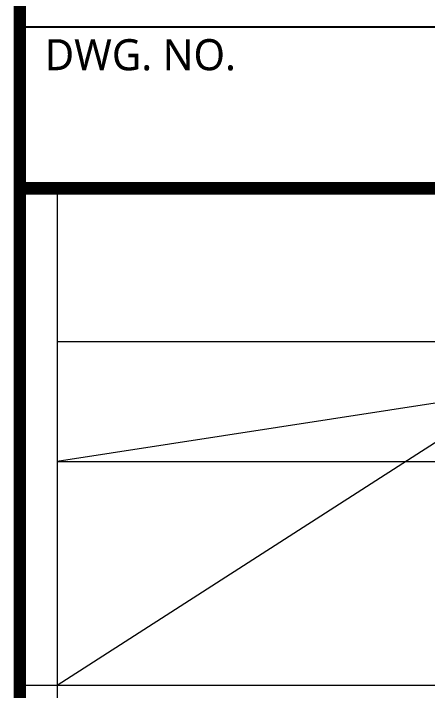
# Model space of a CAD drawing. Header units: millimetres. Extents: x 4739419 to 5837985, y 2291271 to 3446271.
# Drawn here: x 5116994 to 5133640, y 2312168 to 2339421 of the extents above; entities that cross this region are included whole.
import ezdxf

# ---------------------------------------------------------------- set-up
doc = ezdxf.new("R2010")
doc.units = ezdxf.units.MM
doc.layers.get('0').update_dxf_attribs({"color": 255})
doc.layers.add('!!xref plan', color=9, linetype='Continuous')
doc.layers.add('FORM(미추홀)$0$SHEET', color=9, linetype='Continuous')
doc.layers.add('FORM(미추홀)$0$A-BORD-SHEET', color=9, linetype='Continuous', lineweight=25)
doc.layers.add('FORM(미추홀)$0$A-BORD-TEXT', color=9, linetype='Continuous', lineweight=25)
doc.layers.add('FORM(미추홀)$0$defpoint', color=9, linetype='Continuous', lineweight=0, plot=False)
doc.styles.add('FORM(미추홀)$0$맑은고딕', font='malgun.ttf')

# ---------------------------------------------------------------- blocks, each defined once
blk = doc.blocks.new('FORM(미추홀)$0$AP-로고')
at = {"layer": 'FORM(미추홀)$0$defpoint'}
blk.add_line((38.531, 4.556), (-2.969, -1.873), dxfattribs=at)
blk.add_lwpolyline([(-2.969, 4.556), (-2.969, -1.873), (38.531, -1.873), (38.531, 4.556)], close=True, dxfattribs=at)
blk = doc.blocks.new('FORM(미추홀)$0$SHHET')
at = {"layer": 'FORM(미추홀)$0$A-BORD-SHEET', "color": 7}
blk.add_line((377825, 47612), (411950, 47612), dxfattribs=at)
at = {"layer": 'FORM(미추홀)$0$A-BORD-SHEET', "const_width": 500}
blk.add_lwpolyline([(377825, 10602), (377825, 286550)], dxfattribs=at)
at = {"layer": 'FORM(미추홀)$0$A-BORD-SHEET', "color": 7, "const_width": 500}
blk.add_lwpolyline([(377825, 41112), (411950, 41112)], dxfattribs=at)
at = {"layer": 'FORM(미추홀)$0$defpoint'}
for p, q in [((379325, 41112), (379325, 10450)), ((379325, 21112), (410450, 41112)), ((377825, 21112), (411950, 21112))]:
    blk.add_line(p, q, dxfattribs=at)
at = {"layer": 'FORM(미추홀)$0$SHEET', "xscale": 749.9999999999999, "yscale": 749.9999999999999, "zscale": 749.9999999999999}
blk.add_blockref('FORM(미추홀)$0$AP-로고', (381551, 31517), dxfattribs=at)
at = {"layer": 'FORM(미추홀)$0$A-BORD-TEXT', "style": 'FORM(미추홀)$0$맑은고딕'}
blk.add_text('DWG. NO.', height=1250, dxfattribs=at).set_placement((378825, 45868))
blk = doc.blocks.new('FORM(미추홀)')
blk.add_blockref('FORM(미추홀)$0$SHHET', (0, 0))

msp = doc.modelspace()

# ---------------------------------------------------------------- block references
at = {"layer": '!!xref plan'}
msp.add_blockref('FORM(미추홀)', (4739418.8, 2291270.6), dxfattribs=at)

doc.saveas('drawing.dxf')
